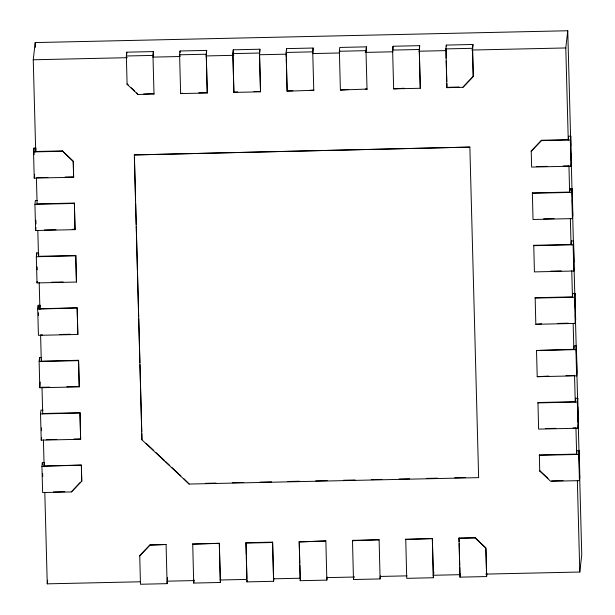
<?xml version="1.0" encoding="UTF-8"?>
<svg xmlns="http://www.w3.org/2000/svg" width="615" height="615" viewBox="0 0 615 615"><rect width="100%" height="100%" fill="white"/><g stroke="black" fill="none" stroke-linecap="round" stroke-linejoin="round"><path stroke-width="0.92" d="M35.708 151.92L33.248 59.778L35.209 42.573L567.753 30.75L570.828 145.932M35.993 148.907L35.701 151.49L62.323 150.898L73.254 161.138L73.631 177.243L34.225 178.119L33.525 151.913L33.963 148.092L36.093 148.046M34.225 178.119L34.663 174.299M37.1 203.896L74.377 203.065L75.03 229.649L35.624 230.525L34.924 204.326L35.363 200.498L37.492 200.452M35.624 230.525L35.97 227.465M38.791 253.718L38.499 256.301L75.776 255.471L76.429 282.054L37.023 282.931L36.323 256.732L36.762 252.903L38.184 252.873M37.023 282.931L37.2 281.401M37.723 309.137L38.161 305.317L40.29 305.263L39.898 308.707L77.175 307.877L77.836 334.468L38.422 335.336L37.723 309.137L77.175 307.877M73.631 177.243L73.216 161.522L62.323 150.898M40.605 335.244L41.297 361.159L78.574 360.282L79.235 386.873L39.821 387.742L39.122 361.543L39.56 357.722L41.689 357.669M41.297 361.113L41.497 359.391M39.821 387.742L40.213 382.053M42.696 413.518L79.973 412.688L80.634 439.279L41.228 440.155L40.521 413.949L40.959 410.128L43.088 410.082M41.228 440.155L41.489 437.857M41.928 466.355L42.358 462.534L44.488 462.488L44.096 465.924L81.38 465.101L81.749 481.199L71.378 491.923L42.627 492.561L41.928 466.355L81.38 465.101M75.03 229.649L74.377 203.065M76.429 282.054L75.776 255.471M140.32 581.775L47.247 583.843L47.663 580.222M79.235 386.873L78.574 360.282M80.634 439.279L79.973 412.688M71.378 491.923L80.504 482.16M143.71 94.026L154.05 93.803L138.029 94.533L127.097 84.293L126.344 55.996L126.782 52.167L153.404 51.575L153.074 57.118M126.444 57.71L126.782 52.167M127.097 84.293L127.144 83.909L128.512 85.193M138.029 94.533L136.707 92.873M134.316 154.926L469.86 147.093L478.639 477.632L189.128 484.059L141.927 439.825L134.316 154.926L469.86 147.093M154.004 94.18L152.974 55.404L153.404 51.575M179.595 54.812L180.034 50.991L206.663 50.399L206.325 55.934L207.263 93.003L180.633 93.588L179.595 54.812L206.225 54.22L206.663 50.399M179.695 56.526L179.895 54.804M180.633 93.588L182.578 93.165M141.927 439.825L141.819 433.69M139.743 555.568L139.697 555.952L150.114 544.852L166.088 544.498L167.08 583.658L140.458 584.25L139.743 555.568L150.114 544.852M166.088 544.498L150.068 545.236M167.265 579.461L167.465 577.739L167.518 579.837M167.08 583.658L167.434 580.598M232.854 53.628L233.285 49.807L259.914 49.215L259.576 54.75L260.514 91.82L233.892 92.411L232.854 53.628L259.476 53.036L259.914 49.215M189.128 484.059L183.616 478.478M233.892 92.411L232.954 55.342L233.285 49.807M192.718 543.906L192.672 544.29L219.347 543.314L192.718 543.906L193.71 583.066L220.339 582.474L220.685 579.415M193.71 583.066L194.056 580.007M310.006 90.336L313.811 90.251L287.144 91.228L286.106 52.444L286.544 48.623L313.173 48.032L312.835 53.567M287.144 91.228L286.329 58.863M273.936 578.238L273.59 581.298L246.961 581.882L245.969 542.722L272.599 542.13L273.583 578.815M246.961 581.882L247.138 580.36M313.773 90.636L312.735 51.852L313.173 48.032M273.59 581.298L272.599 542.13M365.164 89.114L367.07 89.067L340.395 90.044L339.365 51.26L339.795 47.44L366.425 46.848L366.086 52.383M339.465 52.975L339.757 50.399M340.395 90.044L348.052 89.49M299.182 541.923L325.85 540.946L326.849 580.114L300.22 580.706L299.182 541.923L325.85 540.946M300.22 580.706L300.397 579.176M367.024 89.452L365.987 50.668L366.425 46.848M326.849 580.114L327.195 577.055M392.616 50.084L393.054 46.256L419.676 45.664L419.345 51.206L420.276 88.268L393.654 88.86L392.616 50.084L419.246 49.492L419.676 45.664M392.908 50.076L393.054 46.256M393.654 88.86L404.155 88.245M352.48 540.354L352.433 540.739L379.109 539.77L352.48 540.354L353.471 579.522L380.101 578.93L380.447 575.871M353.471 579.522L353.825 576.463M445.867 48.9L446.305 45.08L472.935 44.488L472.597 50.023L473.25 76.606L462.88 87.322L446.905 87.676L445.867 48.9L472.497 48.308L472.935 44.488M446.167 48.893L446.167 58.141M446.905 87.676L446.851 83.532M405.739 539.178L405.692 539.555L432.36 538.586L405.739 539.178L406.73 578.338L433.352 577.746L433.752 572.527M462.88 87.322L472.651 76.898M433.736 571.827L433.344 575.271L432.36 538.586M486.957 573.511L486.611 576.562L459.982 577.154L458.99 537.994L474.965 537.641L485.896 547.88L486.596 574.087M459.982 577.154L460.327 574.095M486.611 576.562L485.85 548.265L474.965 537.641M531.245 150.975L531.199 151.352L541.615 140.258L568.245 139.667L568.637 136.222L570.766 136.176L571.466 162.383L571.028 166.204L531.621 167.08L531.245 150.975L541.615 140.258M532.367 192.895L532.321 193.279L571.727 192.403L572.165 188.582L570.036 188.628L569.644 192.072L532.367 192.895L533.021 219.486L572.427 218.609L572.865 214.789L572.165 188.582M533.766 245.308L533.72 245.685L573.126 244.808L573.564 240.988L571.435 241.034L571.043 244.478L533.766 245.308L534.42 271.892L573.826 271.015L574.264 267.194L573.564 240.988M535.165 297.714L535.119 298.091L574.525 297.222L574.963 293.393L572.834 293.44L572.442 296.884L535.165 297.714L535.819 324.297L575.225 323.421L575.663 319.6L574.963 293.393M568.252 140.097L565.792 47.955L567.753 30.75M535.819 324.297L541.6 323.79M536.518 350.496L573.841 349.289L574.233 345.853L576.363 345.799L577.062 372.006L576.632 375.827L537.218 376.703L536.518 350.496L575.932 349.628L576.363 345.799M537.218 376.703L548.734 376.065M537.964 402.525L537.917 402.91L577.331 402.033L577.762 398.205L575.632 398.259L575.24 401.695L537.964 402.525L538.617 429.109L578.031 428.232L578.461 424.412L577.762 398.205M571.028 166.204L570.328 139.997L570.766 136.176M539.363 454.931L539.317 455.315L578.73 454.439L579.161 450.618L577.031 450.664L576.639 454.101L539.363 454.931L539.739 471.036L550.671 481.276L579.43 480.638L579.86 476.817L579.161 450.618M539.739 471.036L539.785 470.652L547.98 478.339M485.758 574.102L579.791 572.019L581.752 554.815L579.653 476.11M126.344 55.996L152.974 55.404M286.106 52.444L312.735 51.852M339.365 51.26L365.987 50.668M33.248 59.778L127.282 57.687M153.189 57.11L180.057 56.519M205.964 55.942L233.792 55.327M259.699 54.75L286.567 54.151M312.474 53.574L339.342 52.982M365.249 52.406L393.077 51.791M418.984 51.214L445.852 50.615M471.759 50.038L565.792 47.955M198.745 92.811L207.301 92.619M233.931 92.027L237.736 91.942M253.903 91.581L260.56 91.435M287.19 90.843L292.894 90.72M448.827 87.253L459.167 87.023M33.525 151.913L62.284 151.275M541.569 140.635L570.328 139.997M37.354 177.666L47.87 177.435M65.075 177.051L73.677 176.866M536.441 166.588L546.958 166.358M563.209 165.996L568.944 165.865M34.924 204.326L74.33 203.45M44.488 229.949L55.957 229.695M72.209 229.334L75.076 229.272M543.575 218.871L554.092 218.632M36.323 256.732L75.73 255.855M51.622 282.224L63.091 281.97M550.709 271.146L561.226 270.915M40.598 334.906L42.512 334.868M59.717 334.483L70.233 334.253M557.851 323.429L568.36 323.19M39.122 361.543L78.535 360.667M41.997 387.319L49.646 387.143M66.85 386.766L77.367 386.528M565.938 375.68L574.541 375.496M40.521 413.949L79.935 413.072M46.263 439.656L56.78 439.425M73.984 439.041L80.673 438.895M545.351 428.578L555.868 428.348M573.072 427.963L575.94 427.902M205.464 483.321L216.011 483.083M232.309 482.721L243.809 482.468M260.107 482.106L271.615 481.853M287.912 481.491L299.413 481.23M315.71 480.869L327.218 480.615M343.508 480.254L355.016 480M371.314 479.639L381.861 479.4M399.112 479.016L409.659 478.785M426.918 478.401L437.457 478.17M454.716 477.786L465.263 477.548M53.359 491.938L64.767 491.685M551.663 480.876L563.079 480.623M245.931 543.107L272.553 542.515M458.944 538.379L474.926 538.017M167.188 581.175L194.056 580.583M219.962 580.007L246.83 579.407M273.698 578.815L300.566 578.215M326.473 577.639L354.302 577.024M380.208 576.447L407.076 575.855M432.983 575.279L459.851 574.679M131.241 87.753L134.662 90.951M146.132 443.346L153.773 450.503M155.849 452.455L164.182 460.258M165.573 461.565L169.732 465.463M171.816 467.415L180.841 475.872M571.035 153.604L572.058 192.003M572.265 199.683L573.365 240.949M573.495 245.754L573.933 262.067M574.11 268.786L575.14 307.177M575.34 314.857L576.37 353.248M576.57 360.928L577.6 399.32M577.8 406.999L578.215 422.359M578.261 424.281L578.984 451.156M579.03 453.071L579.468 469.391M571.727 192.403L572.427 218.609M573.126 244.808L573.826 271.015M574.525 297.222L575.225 323.421M575.932 349.628L576.632 375.827M577.331 402.033L578.031 428.232M578.73 454.439L579.43 480.638M570.036 188.628L570.082 190.504M571.435 241.034L571.535 244.778M575.632 398.259L575.709 401.065M568.944 166.012L569.636 191.926M570.359 218.802L571.051 244.716M571.742 270.631L572.457 297.506M573.149 323.421L573.841 349.335M574.533 375.25L575.256 402.125M575.948 428.04L576.639 453.962M577.354 480.838L579.791 572.019M472.497 48.308L473.25 76.606M446.305 45.08L446.344 46.471M446.244 60.962L446.798 81.657M458.99 537.994L459.09 541.754M459.144 543.637L459.72 565.27M459.766 567.153L459.966 574.679M419.246 49.492L420.276 88.268M432.322 538.963L433.352 577.746M379.109 539.77L380.101 578.93M286.544 48.623L286.598 50.722M286.206 54.158L286.283 56.98M299.228 541.538L299.805 563.171M299.851 565.054L300.205 578.223M259.476 53.036L260.514 91.82M245.969 542.722L246.3 554.953M246.346 556.829L246.93 578.469M219.347 543.314L220.324 579.999M206.225 54.22L207.263 93.003M219.301 543.698L220.339 582.474M180.034 50.991L180.072 52.383M134.439 157.417L135.615 201.543M135.669 203.465L136.23 224.567M136.284 226.489L137.46 270.615M137.514 272.53L138.69 316.656M138.744 318.578L139.92 362.704M139.974 364.618L141.765 431.768M77.136 308.261L77.836 334.468M81.334 465.478L81.749 481.199M35.209 42.573L35.339 47.37M36.4 177.835L37.123 204.71M37.815 230.625L38.507 256.54M39.199 282.454L39.914 309.33M41.989 387.073L42.712 413.949M43.404 439.863L44.119 466.739M44.81 492.653L47.247 583.843M33.963 148.092L34.133 154.642M35.885 220.155L35.985 223.898M36.762 252.903L36.808 254.779M37.138 266.941L37.208 269.754M38.161 305.317L38.238 308.123M38.361 312.797L38.438 315.61M39.56 357.722L39.66 361.466M41.436 427.909L41.513 430.715M42.358 462.534L42.412 464.402M42.658 473.765L42.735 476.571"/></g></svg>
